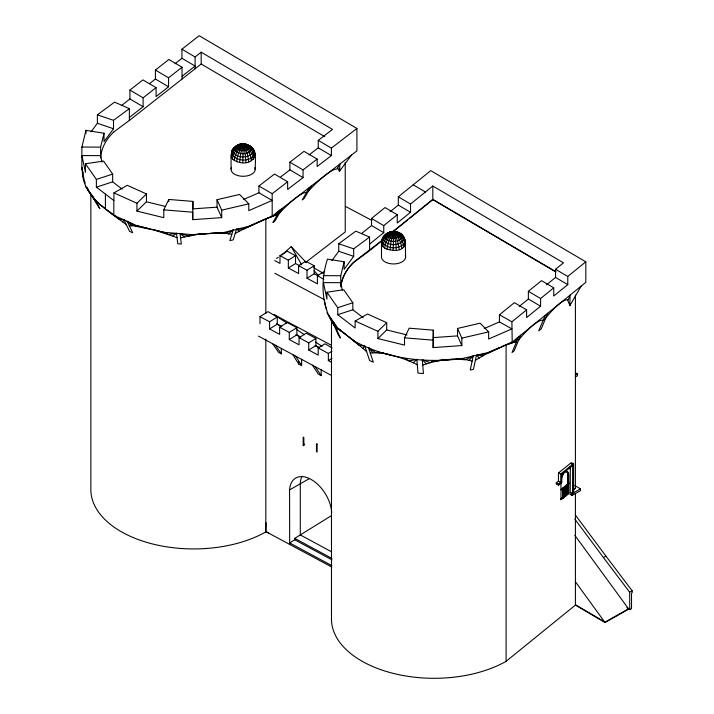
<?xml version="1.0" encoding="UTF-8"?>
<svg xmlns="http://www.w3.org/2000/svg" width="714" height="714" viewBox="0 0 714 714"><rect width="100%" height="100%" fill="white"/><g stroke="black" fill="none" stroke-linecap="round" stroke-linejoin="round"><path stroke-width="1.07" d="M242.733 162.649L243.224 144.371L243.322 143.675L245.598 144.005L244.875 143.826C240.082 148.378 236.941 154.902 236.762 161.605C254.059 168.156 263.314 149.262 244.875 143.826M393.155 250.311L387.175 249.266C387.363 242.564 390.496 236.039 395.288 231.488C408.613 233.737 409.077 252.247 393.155 250.311L393.735 231.336L396.011 231.666L396.573 232.648M572.512 493.499L573.61 492.615L573.61 463.609L571.298 462.663L558.482 472.936L558.437 481.084L556.277 482.807L556.268 484.181L558.58 485.127L561.784 482.566L561.829 474.239L572.673 465.573L572.512 493.499L570.209 492.553L570.343 466.769M558.58 485.127L558.58 483.78L560.74 482.048L560.785 473.891L573.61 463.609M561.177 498.345L567.782 492.981L567.791 474.631A7.524 3.561 -67.7 0 0 565.095 471.454M560.776 499.193L568.219 493.16L568.219 474.81A7.524 3.561 -67.7 0 0 565.006 471.802L564.015 472.641A8.113 3.838 -67.7 0 0 561.507 477.434M243.644 199.438L258.923 192.798L272.186 200.438L248.784 210.612L248.784 203.847L239.574 194.44L217.029 199.697L221.706 210.157L221.706 217.627L192.726 219.671L192.896 201.402L168.816 199.447L163.809 209.854L163.809 217.681L136.936 211.094L136.936 203.258L146.441 193.958L127.288 185.31L113.937 192.878L113.937 200.625L96.372 187.166L96.372 179.41L85.448 163.783L103.566 161.078L112.66 174.091L112.66 181.847L122.13 189.103M484.199 328.538L499.443 321.907L511.902 328.904L488.653 339.016L488.653 331.885L480.129 323.174L457.513 328.449L461.851 338.133L461.851 345.576L433.148 347.602L433.309 330.154L409.158 328.19L404.517 337.829L404.517 345.094L377.911 338.57L377.911 331.305L386.711 322.683L367.496 314.017L355.135 321.023L355.135 328.012L337.749 314.678L337.749 307.689L326.923 292.213L343.702 289.706L352.832 302.763L352.832 309.76L363.185 317.694M433.148 347.602L433.309 330.154M581.098 286.171L569.879 305.61L570.058 295.132L568.237 299.907A28.712 7.229 -52.5 0 0 545.683 318.203L543.175 320.238A33.353 8.398 -52.5 0 0 518.596 340.176M239.627 162.355L240.654 153.439L243.126 145.834L244.768 144.639L247.624 144.54M390.049 250.016L391.076 241.1L393.548 233.496L396.725 231.863L399.055 233.299M570.12 468.902L570.218 466.715M351.52 155.063L339.445 171.28L339.962 163.961L337.035 169.066A37.101 7.363 -47.7 0 0 308.51 191.022M236.762 161.605L234.326 160.454C234.754 153.367 239.877 145.192 247.526 144.772C257.486 148.173 255.219 161.525 255.184 169.539M387.175 249.266L384.748 248.115C385.078 240.805 391.477 230.702 399.769 233.014C404.097 235.638 407.935 242.938 401.518 245.705C388.621 253.158 371.619 238.762 390.701 231.747C396.993 234.665 401.491 241.439 401.795 248.427M234.326 160.454L232.487 158.972C232.844 150.618 242.528 142.586 250.65 146.397L253.3 149.387L254.773 153.358C248.133 169.075 216.512 153.564 240.279 144.085C246.58 147.004 251.069 153.778 251.373 160.766M384.748 248.115L382.909 246.633C383.257 238.28 392.941 230.247 401.063 234.058L403.713 237.048L405.195 241.02M232.487 158.972L231.381 157.276C231.88 148.11 243.929 142.693 251.435 147.602C252.515 156.848 230.488 155.054 235.879 146.12L240.279 144.085M382.909 246.633L381.794 244.938C382.302 235.772 394.351 230.354 401.848 235.263C402.937 244.509 380.91 242.715 386.301 233.781L390.701 231.747M422.75 365.175C436.281 360.124 450.882 358.321 465.251 359.794L473.221 356.009L470.231 370.031L473.462 369.281L476.461 355.26L487.537 353.528L506.869 344.496L503.147 346.12M567.514 299.684L569.879 305.61L570.388 303.539M82.351 167.308L81.842 169.37L81.896 147.048L85.975 130.35L104.003 133.241L104.003 141.667L113.508 128.743L113.508 120.327L129.359 108.626L114.57 102.147L97.39 114.838L97.39 123.263L91.044 131.876M126.369 224.723C107.064 209.711 80.486 195.547 82.396 167.451M101.977 162.078L100.612 155.643L100.612 147.146L104.003 133.241M334.214 325.718C321.22 306.297 320.399 281.004 327.449 259.111L344.139 261.788L344.139 269.303L353.68 256.344L353.68 248.829L369.566 237.102L355.804 231.157L338.757 243.751L338.757 251.266L331.84 260.655M342.336 290.214L340.739 282.69L340.739 275.729L344.139 261.788M562.525 488.465L562.802 498.613L562.828 488.465M563.739 487.733L563.569 497.917L563.426 487.689M564.435 496.98L564.578 486.832L564.712 496.962M565.55 496.078L565.702 485.922L565.854 496.105M566.55 485.199L566.55 495.302M337.526 167.612L339.445 171.28L340.051 169.182M180.588 237.807L198.331 234.272L211.701 233.398L224.687 233.514L233.192 229.944L229.863 240.654L233.21 239.877L236.539 229.158L243.733 229.078L267.563 218.145L261.021 220.992M520.676 335.187L514.16 350.815L512.018 352.555L518.534 336.928L514.553 342.193L506.413 344.817L511.902 342.309L585.81 282.351L585.81 261.824L430.738 170.646L398.314 196.832L398.314 205.096L390.014 211.79M545.255 315.249L538.731 330.877L541.239 328.842L547.763 313.223M240.743 144.888L241.18 143.925L243.403 143.8M391.165 232.55L392.173 231.425L396.011 231.666M383.989 236.584L384.667 235.245L387.711 232.791C395.485 231.354 403.41 239.36 403.794 247.026M174.975 63.76L181.927 58.289L181.927 49.221L199.144 35.7L356.911 128.458L356.911 150.913L272.186 216.137L267.527 218.279L273.221 216.181L280.031 210.094L272.926 222.491L275.068 220.831L282.173 208.443M309.341 187.532L302.236 199.92L304.334 198.313L311.438 185.917M366.639 351.645L363.042 348.512L364.702 345.871L359.445 345.433L337.749 328.217L326.923 312.741M461.28 359.437L461.851 358.66L488.653 352.413L499.407 347.754M383.641 237.253L382.392 238.851L381.49 243.126L381.49 256.754A12.067 6.961 0 0 0 394.735 263.912A12.067 6.961 0 0 0 405.293 255.389M122.549 221.84L124.066 219.912L129.537 231.336L132.67 232.755L127.199 221.322L135.044 226.142L155.063 230.238L177.018 237.61M235.209 233.433L248.784 226.311L272.186 216.137L275.434 215.503L280.031 210.094M352.475 339.659L355.135 341.551C387.577 359.196 425.606 363.239 461.851 358.66L468.893 360.356L473.221 356.009M136.936 211.094L146.441 201.785L146.441 193.958M377.911 338.57L386.711 329.948L386.711 322.683M390.897 355.028L382.588 352.984L391.45 355.153A36.075 9.96 19.3 0 1 409.14 360.981L413.335 362.801L416.86 359.365L417.976 373.092L423.429 373.538L422.313 359.811L430.319 362.676L433.148 360.686L438.958 360.784L439.547 360.24L461.851 358.66M231.068 169.093L231.068 155.465L231.97 151.19L234.246 147.584L237.289 145.129C245.063 143.692 252.988 151.698 253.372 159.365M281.941 255.005L291.196 246.58L306.493 262.779M248.053 226.954L256.451 223.018M155.063 230.238L163.809 232.309L192.726 234.665L221.706 232.612L228.453 233.835L233.192 229.944M256.388 223.045L259.262 221.768M499.443 321.907L499.443 314.785L514.392 302.656L526.611 309.849L526.611 317.551L540.587 306.217L540.587 298.514L553.752 287.831L541.524 280.647L528.36 291.321L528.36 299.032L519.319 306.36M546.478 284.806L555.554 277.443L555.554 269.267L563.471 262.841L432.818 186.024L410.532 204.017L410.532 212.281L397.261 223L397.261 214.735L385.042 207.551L371.53 218.457L371.53 225.508L361.596 233.532M512.215 342.809L511.902 321.782L526.611 309.849M553.752 287.831L553.752 296.015L567.773 284.636L567.773 276.452L585.81 261.824M569.201 483.467L561.07 489.608L568.826 483.075L569.201 483.467L560.972 489.697M561.329 489.849L569.201 483.226M560.588 499.621L568.79 493.436L568.79 475.604A7.854 3.722 -67.7 0 0 564.881 471.945L564.497 471.793A7.854 3.722 -67.7 0 1 568.406 475.444L568.79 475.604M568.79 493.436L560.972 499.782L560.972 481.95M572.94 490.331L575.404 488.34L575.404 295.06M331.483 319.328L331.483 618.485A102.673 59.28 0 0 0 394.003 673.579A102.673 59.28 0 0 0 506.101 661.316L575.404 605.097L575.404 493.428M369.566 244.152L383.757 232.693L383.757 225.642L397.261 214.735M382.561 239.94L353.68 262.163A93.418 53.934 0 0 0 340.846 286.912M392.959 231.541L432.818 199.358L555.787 271.659M370.432 250.016L382.561 240.225M392.959 231.827L407.694 219.93M409.425 218.538L432.818 199.643L432.818 186.024M303.191 445.402L303.191 437.102L303.834 437.45L303.834 445.741L303.191 445.402L304.78 444.144M121.398 105.663L129.93 98.951L129.93 90.08L142.898 79.897L156.071 87.635L156.071 96.586L168.566 86.769L168.566 77.817L182.052 67.223L168.879 59.476L155.402 70.07L155.402 79.022L149.565 83.609M129.359 117.498L143.103 106.698L143.103 97.827L156.071 87.635M195.1 68.794L195.1 56.968L201.178 52.184L332.501 129.395L318.248 140.372L318.248 147.834L309.019 154.938M182.052 76.291L195.1 66.036L181.927 58.289M113.508 132.152L129.359 120.443L201.178 64.01L201.178 52.184M258.923 192.798L258.923 186.033L274.497 174.046L287.644 181.775L287.644 189.451L303.039 177.59L303.039 169.923L317.141 159.07L303.986 151.341L289.893 162.194L289.893 169.861L280.486 177.108M270.57 217.11L272.186 216.137L272.186 193.681L287.644 181.775M317.141 159.07L317.141 166.54L331.394 155.563L331.394 148.101L356.911 128.458M305.53 262.529L345.228 231.97L345.228 162.408M90.856 193.664L90.856 488.983A102.896 59.405 0 0 0 153.501 544.202A102.896 59.405 0 0 0 265.831 531.912L266.063 522.755M172.886 235.995L176.51 233.344L177.75 243.733L181.329 244.027L180.089 233.639L188.63 235.986L192.726 234.665L206.105 233.728M220.599 233.335L248.784 226.311M274.729 260.574L279.977 263.395L279.977 255.648L287.18 251.194L295.525 255.692L295.525 263.555L288.331 268.009L298.604 273.542L298.604 265.679L305.797 261.226L314.196 265.751L314.196 273.792L307.002 278.246L317.4 283.851L317.4 275.8L324.593 271.347M276.559 258.432L278.353 257.317M288.331 268.009L288.331 260.146L295.525 255.692M307.002 278.246L307.002 270.204L314.196 265.751M259.985 323.772L259.985 316.623L268.036 311.634L277.246 317.052L277.246 324.201L269.589 328.949L279.62 334.348L279.62 327.199L287.207 322.496L296.872 327.708L296.872 334.857L289.277 339.552L299.05 344.817L299.05 337.668L306.244 333.215L315.927 338.427L315.927 345.576L308.734 350.03L318.203 355.135L318.203 347.986L325.013 343.773L332.09 347.932M269.589 328.949L269.589 321.8L277.246 317.052M289.277 339.552L289.277 332.403L296.872 327.708M308.734 350.03L308.734 342.881L315.927 338.427M331.207 362.132L328.36 360.597L328.36 353.448L332.01 351.19M328.36 360.597L332.01 358.339M289.679 544.327L289.572 489.911L309.144 478.719M331.814 565.613L289.679 542.917L294.73 539.784L294.73 538.374L331.35 515.713M475.39 360.284L488.653 352.413L511.902 342.309L516.481 341.854M509.484 343.684L511.902 342.309M575.404 375.145L577.474 373.966L577.474 375.778L575.404 376.956M572.708 489.866L575.404 488.34M570.209 492.553L572.057 493.642L580.464 488.876L580.464 490.661L572.057 495.427L569.843 494.124M574.85 519.105L603.437 557.527L605.936 556.117L632.158 590.79L632.158 592.736L631.515 593.093L631.515 608.676L629.748 609.676L628.748 609.087L574.815 535.304M629.748 609.676L629.659 592.209L632.158 590.79M628.748 608.712L605.044 622.144L575.404 604.722M575.404 605.097L605.044 622.519L628.748 609.087M364.702 345.871L369.629 360.534L373.342 362.212L368.415 347.548L375.894 352.752L383.115 353.457L377.911 351.832L375.894 352.752L370.271 353.073M235.977 146.361L237.459 145.754M452.738 359.303L448.115 359.624M96.372 179.41L112.66 174.091M96.372 187.166L112.66 181.847M337.749 307.689L352.832 302.763M337.749 314.678L352.832 309.76M275.434 215.503L277.166 215.093M221.706 210.157L248.784 203.847M461.851 338.133L488.653 331.885M176.51 233.344L168.558 234.424L163.809 232.309L136.936 225.722L129.35 225.82M239.101 144.38L241.751 143.764C245.429 149.065 245.384 156.214 245.875 162.471M389.514 232.041L392.173 231.425C395.851 236.727 395.806 243.876 396.288 250.132M416.86 359.365L409.14 360.981L404.517 358.366M221.706 232.612L207.676 233.621M221.706 217.627L217.029 207.167L192.896 208.872L192.896 201.402M433.309 337.606L457.513 335.892L461.851 345.576M391.602 231.586L393.816 231.461M81.896 147.048L100.612 147.146M100.612 155.643L81.896 155.545L85.448 172.279L85.448 163.783M323.415 275.64L340.739 275.729M340.739 282.69L323.415 282.601L326.923 299.166L326.923 292.213M483.44 355.715L476.461 355.26L479.371 357.973M163.809 209.854L192.726 212.21L192.726 219.671M404.517 337.829L433.148 340.159M336.044 328.226L339.257 329.716L345.897 334.473M228.453 233.835L231.836 234.299M124.066 219.912L118.774 218.975L99.567 204.32L102.495 206.551M468.893 360.356L472.132 361.106M146.441 201.785L165.621 206.489M386.711 329.948L407.016 334.928M149.753 228.873L136.936 225.722L113.937 215.333L108.251 210.969M97.39 114.838L113.508 120.327M97.39 123.263L113.508 128.743M338.757 243.751L353.68 248.829M338.757 251.266L353.68 256.344M570.361 463.422L572.673 464.377M558.482 472.936L560.785 473.891M560.695 489.447L561.329 489.608M558.437 481.084L560.74 482.048M556.277 482.807L558.58 483.78M113.937 192.878L136.936 203.258M355.135 321.023L377.911 331.305M246.303 144.201C257.156 150.431 233.121 154.206 238.003 145.317C245.402 144.781 254.229 149.61 254.675 157.705M248.633 145.638L250.748 146.638M396.725 231.863C407.578 238.092 383.543 241.867 388.416 232.978C395.824 232.443 404.651 237.271 405.088 245.366M399.76 233.63L401.161 234.299M413.335 362.801L417.288 364.711M96.372 201.866L100.138 204.731L96.372 201.866L98.184 203.213M345.469 206.408L371.923 220.465M274.836 273.31L324.629 299.8M274.836 315.017L331.43 345.317M295.525 263.555L299.264 265.563M314.196 273.792L317.98 275.827M279.977 255.648L288.331 260.146M298.604 265.679L307.002 270.204M317.4 275.8L323.87 279.29M259.985 316.623L269.589 321.8M279.62 327.199L289.277 332.403M299.05 337.668L308.734 342.881M318.203 347.986L328.36 353.448M258.459 336.115L330.939 375.153M281.343 348.414L281.343 353.858L278.567 352.368L272.641 343.755M321.184 369.495L321.184 375.653L318.319 374.109L312.393 365.166M292.776 354.599L298.702 364.015L301.638 365.595L301.638 359.213M331.653 551.824L300.291 534.929L300.291 483.271A28.872 17.234 58.2 0 1 302.049 476.211M294.73 538.374L331.965 558.428M294.73 539.784L331.965 559.847M266.063 531.734L331.814 567.023M277.246 324.201L281.771 326.682M499.443 314.785L511.902 321.782M136.936 225.722L138.489 226.597M276.693 323.719L281.494 326.459M295.917 334.67L300.719 337.41M315.142 345.63L318.988 347.816M258.923 186.033L272.186 193.681M413.201 184.81L425.428 191.995M181.927 49.221L195.1 56.968M555.554 269.267L567.773 276.452M432.818 199.643L555.787 271.936M201.178 64.01L324.834 136.713M555.554 277.443L567.773 284.636M318.248 140.372L331.394 148.101M318.248 147.834L331.394 155.563M398.314 196.832L410.532 204.017M398.314 205.096L410.532 212.281M155.402 70.07L168.566 77.817M528.36 291.321L540.587 298.514M155.402 79.022L168.566 86.769M528.36 299.032L540.587 306.217M289.893 162.194L303.039 169.923M289.893 169.861L303.039 177.59M371.53 218.457L383.757 225.642M371.53 225.508L383.757 232.693M129.93 90.08L143.103 97.827M129.93 98.951L143.103 106.698M575.555 372.842L577.474 373.966M313.767 267.75L323.281 273.337M574.725 485.502L580.464 488.876M315.927 345.576L319.56 347.718M296.872 334.857L300.621 337.062M626.838 607.587L629.748 609.301L628.65 608.765M266.161 531.662L268.634 533.117M273.864 314.499L286.796 323.049M297.024 329.806L304.459 334.714M315.615 342.086L322.121 346.388M433.148 360.686L434.54 361.641M236.539 229.158L239.431 231.247M113.937 215.333L115.088 216.181M180.089 233.639L184.462 236.852M349.244 337.07L363.042 348.512M402.044 236.2L403.821 237.628M377.911 351.832L379.33 352.975M95.024 200.67L96.667 202.017L91.615 195.056L99.844 208.604L88.964 191.004A36.173 10.79 52.4 0 1 87.099 187.345M341.212 331.028L337.749 328.217L337.722 328.806L333.01 321.443L340.435 338.017L338.463 335.205L331.037 318.623L330.082 317.792A31.389 7.167 59.1 0 1 328.779 314.945M127.199 221.322L131.974 225.883M85.252 183.061A36.173 10.79 52.4 0 1 83.654 177.795L83.074 175.055L83.645 177.715M339.257 329.716L337.749 328.217L355.902 342.461M422.313 359.811L426.365 363.863M314.133 270.883L318.721 275.747M368.415 347.548L372.86 352.787M603.437 557.527L629.659 592.209M575.359 514.999L605.936 556.117M85.448 186.238L93.596 198.644M575.404 581.758L605.044 622.519M275.417 345.246L281.343 353.858M315.258 366.71L321.184 375.653M91.615 195.056L95.605 201.161M295.712 356.179L301.638 365.595M192.726 234.665L193.048 235.218M291.196 246.58L301.745 264.948M90.08 192.869L91.142 194.788M333.01 321.443L336.651 328.306M163.809 232.309L164.095 232.925M81.896 169.504L83.333 173.145L82.592 172.77L83.288 175.269M331.037 318.623L332.037 321.719M405.293 241.76L405.606 257.201M381.794 244.938L381.901 240.582L383.543 236.673C388.898 231.041 399.385 232.835 403.99 238.619C401.259 246.696 385.248 246.678 383.106 238.226L387.515 234.71L393.548 233.496L397.573 240.725L399.233 249.489M231.381 157.276L231.479 152.921L233.121 149.012C238.476 143.38 248.972 145.183 253.568 150.957C250.837 159.035 234.826 159.017 232.684 150.565L237.093 147.048L243.126 145.834L247.151 153.064L248.82 161.828M572.057 493.642L572.057 495.427M569.879 303.45L569.879 305.61M568.406 475.444L568.406 483.244M506.101 344.371L506.101 661.316M457.513 328.449L457.513 335.892M369.566 237.102L369.566 250.721L353.68 262.449A93.418 53.934 0 0 0 340.962 286.109M339.445 169.075L339.445 171.28M298.702 361.891L298.702 364.015M265.831 218.761L265.831 313.482M265.831 339.114L265.831 531.912M217.029 199.697L217.029 207.167M182.052 67.223L182.052 79.049M168.816 199.447L168.816 201.402M129.359 108.626L129.359 120.443M113.829 200.616L113.829 215.262M105.413 194.092L105.413 208.8M85.975 130.35L85.975 133.509M326.673 309.635A31.389 7.167 59.1 0 1 326.128 308.02M325.887 307.243A31.389 7.167 59.1 0 1 324.79 301.986M279.37 213.334A35.173 6.979 -47.7 0 1 306.538 192.423M289.572 489.911A28.872 17.234 58.2 0 1 310.644 479.183A28.872 17.234 58.2 0 1 331.707 512.607M100.674 157.901A93.115 53.764 0 0 1 113.544 132.161M254.871 167.728A12.067 6.961 0 0 1 242.733 176.278A12.067 6.961 0 0 1 231.577 167.299M561.454 478.496A8.443 3.998 -67.7 0 1 564.881 471.945M561.391 476.381A8.113 3.838 -67.7 0 1 561.748 475.524M561.668 476.506A8.443 3.998 -67.7 0 1 562.043 475.613M562.935 473.926A8.443 3.998 -67.7 0 1 563.426 473.15M240.136 145.647C244.5 153.929 250.257 140.015 240.136 145.647M390.558 233.308C394.922 241.591 400.679 227.677 390.558 233.308M317.096 444.126L316.472 443.787L316.472 451.667L317.096 451.998L317.096 444.126"/></g></svg>
